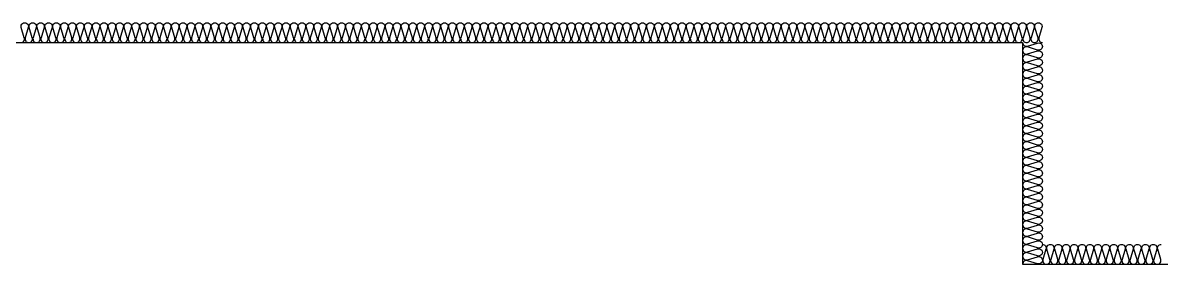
# Model space of a CAD drawing. Header units: millimetres. Extents: x 19868 to 801382, y -4805 to 85279.
# Drawn here: x 132988 to 138738, y 51179 to 52399 of the extents above; entities that cross this region are included whole.
import ezdxf

# ---------------------------------------------------------------- set-up
doc = ezdxf.new("R2010")
doc.units = ezdxf.units.MM
doc.header["$LTSCALE"] = 250
doc.layers.add('ISL', color=251, linetype='Continuous')

msp = doc.modelspace()

# ---------------------------------------------------------------- linework, layer by layer
at = {"layer": 'ISL'}
for points in [[(132978.2, 52298.9, 0.509267), (132995.9, 52323.2), (132980.6, 52374.7, -1.372593), (133015.9, 52374.7), (133000.6, 52323.2, 0.509267), (133018.2, 52298.9, 0.509267), (133035.9, 52323.2), (133020.6, 52374.7, -1.372593), (133055.9, 52374.7), (133040.6, 52323.2, 0.509267), (133058.2, 52298.9, 0.509267), (133075.9, 52323.2), (133060.6, 52374.7, -1.372593), (133095.9, 52374.7), (133080.6, 52323.2, 0.509267), (133098.2, 52298.9, 0.509267), (133115.9, 52323.2), (133100.6, 52374.7, -1.372593), (133135.9, 52374.7), (133120.6, 52323.2, 0.509267), (133138.2, 52298.9, 0.509267), (133155.9, 52323.2), (133140.6, 52374.7, -1.372593), (133175.9, 52374.7), (133160.6, 52323.2, 0.509267), (133178.2, 52298.9, 0.509267), (133195.9, 52323.2), (133180.6, 52374.7, -1.372593), (133215.9, 52374.7), (133200.6, 52323.2, 0.509267), (133218.2, 52298.9, 0.509267), (133235.9, 52323.2), (133220.6, 52374.7, -1.372593), (133255.9, 52374.7), (133240.6, 52323.2, 0.509267), (133258.2, 52298.9, 0.509267), (133275.9, 52323.2), (133260.6, 52374.7, -1.372593), (133295.9, 52374.7), (133280.6, 52323.2, 0.509267), (133298.2, 52298.9, 0.509267), (133315.9, 52323.2), (133300.6, 52374.7, -1.372593), (133335.9, 52374.7), (133320.6, 52323.2, 0.509267), (133338.2, 52298.9, 0.509267), (133355.9, 52323.2), (133340.6, 52374.7, -1.372593), (133375.9, 52374.7), (133360.6, 52323.2, 0.509267), (133378.2, 52298.9, 0.509267), (133395.9, 52323.2), (133380.6, 52374.7, -1.372593), (133415.9, 52374.7), (133400.6, 52323.2, 0.509267), (133418.2, 52298.9, 0.509267), (133435.9, 52323.2), (133420.6, 52374.7, -1.372593), (133455.9, 52374.7), (133440.6, 52323.2, 0.509267), (133458.2, 52298.9, 0.509267), (133475.9, 52323.2), (133460.6, 52374.7, -1.372593), (133495.9, 52374.7), (133480.6, 52323.2, 0.509267), (133498.2, 52298.9, 0.509267), (133515.9, 52323.2), (133500.6, 52374.7, -1.372593), (133535.9, 52374.7), (133520.6, 52323.2, 0.509267), (133538.2, 52298.9, 0.509267), (133555.9, 52323.2), (133540.6, 52374.7, -1.372593), (133575.9, 52374.7), (133560.6, 52323.2, 0.509267), (133578.2, 52298.9, 0.509267), (133595.9, 52323.2), (133580.6, 52374.7, -1.372593), (133615.9, 52374.7), (133600.6, 52323.2, 0.509267), (133618.2, 52298.9, 0.509267), (133635.9, 52323.2), (133620.6, 52374.7, -1.372593), (133655.9, 52374.7), (133640.6, 52323.2, 0.509267), (133658.2, 52298.9, 0.509267), (133675.9, 52323.2), (133660.6, 52374.7, -1.372593), (133695.9, 52374.7), (133680.6, 52323.2, 0.509267), (133698.2, 52298.9, 0.509267), (133715.9, 52323.2), (133700.6, 52374.7, -1.372593), (133735.9, 52374.7), (133720.6, 52323.2, 0.509267), (133738.2, 52298.9, 0.509267), (133755.9, 52323.2), (133740.6, 52374.7, -1.372593), (133775.9, 52374.7), (133760.6, 52323.2, 0.509267), (133778.2, 52298.9, 0.509267), (133795.9, 52323.2), (133780.6, 52374.7, -1.372593), (133815.9, 52374.7), (133800.6, 52323.2, 0.509267), (133818.2, 52298.9, 0.509267), (133835.9, 52323.2), (133820.6, 52374.7, -1.372593), (133855.9, 52374.7), (133840.6, 52323.2, 0.509267), (133858.2, 52298.9, 0.509267), (133875.9, 52323.2), (133860.6, 52374.7, -1.372593), (133895.9, 52374.7), (133880.6, 52323.2, 0.509267), (133898.2, 52298.9, 0.509267), (133915.9, 52323.2), (133900.6, 52374.7, -1.372593), (133935.9, 52374.7), (133920.6, 52323.2, 0.509267), (133938.2, 52298.9, 0.509267), (133955.9, 52323.2), (133940.6, 52374.7, -1.372593), (133975.9, 52374.7), (133960.6, 52323.2, 0.509267), (133978.2, 52298.9, 0.509267), (133995.9, 52323.2), (133980.6, 52374.7, -1.372593), (134015.9, 52374.7), (134000.6, 52323.2, 0.509267), (134018.2, 52298.9, 0.509267), (134035.9, 52323.2), (134020.6, 52374.7, -1.372593), (134055.9, 52374.7), (134040.6, 52323.2, 0.509267), (134058.2, 52298.9, 0.509267), (134075.9, 52323.2), (134060.6, 52374.7, -1.372593), (134095.9, 52374.7), (134080.6, 52323.2, 0.509267), (134098.2, 52298.9, 0.509267), (134115.9, 52323.2), (134100.6, 52374.7, -1.372593), (134135.9, 52374.7), (134120.6, 52323.2, 0.509267), (134138.2, 52298.9, 0.509267), (134155.9, 52323.2), (134140.6, 52374.7, -1.372593), (134175.9, 52374.7), (134160.6, 52323.2, 0.509267), (134178.2, 52298.9, 0.509267), (134195.9, 52323.2), (134180.6, 52374.7, -1.372593), (134215.9, 52374.7), (134200.6, 52323.2, 0.509267), (134218.2, 52298.9, 0.509267), (134235.9, 52323.2), (134220.6, 52374.7, -1.372593), (134255.9, 52374.7), (134240.6, 52323.2, 0.509267), (134258.2, 52298.9, 0.509267), (134275.9, 52323.2), (134260.6, 52374.7, -1.372593), (134295.9, 52374.7), (134280.6, 52323.2, 0.509267), (134298.2, 52298.9, 0.509267), (134315.9, 52323.2), (134300.6, 52374.7, -1.372593), (134335.9, 52374.7), (134320.6, 52323.2, 0.509267), (134338.2, 52298.9, 0.509267), (134355.9, 52323.2), (134340.6, 52374.7, -1.372593), (134375.9, 52374.7), (134360.6, 52323.2, 0.509267), (134378.2, 52298.9, 0.509267), (134395.9, 52323.2), (134380.6, 52374.7, -1.372593), (134415.9, 52374.7), (134400.6, 52323.2, 0.509267), (134418.2, 52298.9, 0.509267), (134435.9, 52323.2), (134420.6, 52374.7, -1.372593), (134455.9, 52374.7), (134440.6, 52323.2, 0.509267), (134458.2, 52298.9, 0.509267), (134475.9, 52323.2), (134460.6, 52374.7, -1.372593), (134495.9, 52374.7), (134480.6, 52323.2, 0.509267), (134498.2, 52298.9, 0.509267), (134515.9, 52323.2), (134500.6, 52374.7, -1.372593), (134535.9, 52374.7), (134520.6, 52323.2, 0.509267), (134538.2, 52298.9, 0.509267), (134555.9, 52323.2), (134540.6, 52374.7, -1.372593), (134575.9, 52374.7), (134560.6, 52323.2, 0.509267), (134578.2, 52298.9, 0.509267), (134595.9, 52323.2), (134580.6, 52374.7, -1.372593), (134615.9, 52374.7), (134600.6, 52323.2, 0.509267), (134618.2, 52298.9, 0.509267), (134635.9, 52323.2), (134620.6, 52374.7, -1.372593), (134655.9, 52374.7), (134640.6, 52323.2, 0.509267), (134658.2, 52298.9, 0.509267), (134675.9, 52323.2), (134660.6, 52374.7, -1.372593), (134695.9, 52374.7), (134680.6, 52323.2, 0.509267), (134698.2, 52298.9, 0.509267), (134715.9, 52323.2), (134700.6, 52374.7, -1.372593), (134735.9, 52374.7), (134720.6, 52323.2, 0.509267), (134738.2, 52298.9, 0.509267), (134755.9, 52323.2), (134740.6, 52374.7, -1.372593), (134775.9, 52374.7), (134760.6, 52323.2, 0.509267), (134778.2, 52298.9, 0.509267), (134795.9, 52323.2), (134780.6, 52374.7, -1.372593), (134815.9, 52374.7), (134800.6, 52323.2, 0.509267), (134818.2, 52298.9, 0.509267), (134835.9, 52323.2), (134820.6, 52374.7, -1.372593), (134855.9, 52374.7), (134840.6, 52323.2, 0.509267), (134858.2, 52298.9, 0.509267), (134875.9, 52323.2), (134860.6, 52374.7, -1.372593), (134895.9, 52374.7), (134880.6, 52323.2, 0.509267), (134898.2, 52298.9, 0.509267), (134915.9, 52323.2), (134900.6, 52374.7, -1.372593), (134935.9, 52374.7), (134920.6, 52323.2, 0.509267), (134938.2, 52298.9, 0.509267), (134955.9, 52323.2), (134940.6, 52374.7, -1.372593), (134975.9, 52374.7), (134960.6, 52323.2, 0.509267), (134978.2, 52298.9, 0.509267), (134995.9, 52323.2), (134980.6, 52374.7, -1.372593), (135015.9, 52374.7), (135000.6, 52323.2, 0.509267), (135018.2, 52298.9, 0.509267), (135035.9, 52323.2), (135020.6, 52374.7, -1.372593), (135055.9, 52374.7), (135040.6, 52323.2, 0.509267), (135058.2, 52298.9, 0.509267), (135075.9, 52323.2), (135060.6, 52374.7, -1.372593), (135095.9, 52374.7), (135080.6, 52323.2, 0.509267), (135098.2, 52298.9, 0.509267), (135115.9, 52323.2), (135100.6, 52374.7, -1.372593), (135135.9, 52374.7), (135120.6, 52323.2, 0.509267), (135138.2, 52298.9, 0.509267), (135155.9, 52323.2), (135140.6, 52374.7, -1.372593), (135175.9, 52374.7), (135160.6, 52323.2, 0.509267), (135178.2, 52298.9, 0.509267), (135195.9, 52323.2), (135180.6, 52374.7, -1.372593), (135215.9, 52374.7), (135200.6, 52323.2, 0.509267), (135218.2, 52298.9, 0.509267), (135235.9, 52323.2), (135220.6, 52374.7, -1.372593), (135255.9, 52374.7), (135240.6, 52323.2, 0.509267), (135258.2, 52298.9, 0.509267), (135275.9, 52323.2), (135260.6, 52374.7, -1.372593), (135295.9, 52374.7), (135280.6, 52323.2, 0.509267), (135298.2, 52298.9, 0.509267), (135315.9, 52323.2), (135300.6, 52374.7, -1.372593), (135335.9, 52374.7), (135320.6, 52323.2, 0.509267), (135338.2, 52298.9, 0.509267), (135355.9, 52323.2), (135340.6, 52374.7, -1.372593), (135375.9, 52374.7), (135360.6, 52323.2, 0.509267), (135378.2, 52298.9, 0.509267), (135395.9, 52323.2), (135380.6, 52374.7, -1.372593), (135415.9, 52374.7), (135400.6, 52323.2, 0.509267), (135418.2, 52298.9, 0.509267), (135435.9, 52323.2), (135420.6, 52374.7, -1.372593), (135455.9, 52374.7), (135440.6, 52323.2, 0.509267), (135458.2, 52298.9, 0.509267), (135475.9, 52323.2), (135460.6, 52374.7, -1.372593), (135495.9, 52374.7), (135480.6, 52323.2, 0.509267), (135498.2, 52298.9, 0.509267), (135515.9, 52323.2), (135500.6, 52374.7, -1.372593), (135535.9, 52374.7), (135520.6, 52323.2, 0.509267), (135538.2, 52298.9, 0.509267), (135555.9, 52323.2), (135540.6, 52374.7, -1.372593), (135575.9, 52374.7), (135560.6, 52323.2, 0.509267), (135578.2, 52298.9, 0.509267), (135595.9, 52323.2), (135580.6, 52374.7, -1.372593), (135615.9, 52374.7), (135600.6, 52323.2, 0.509267), (135618.2, 52298.9, 0.509267), (135635.9, 52323.2), (135620.6, 52374.7, -1.372593), (135655.9, 52374.7), (135640.6, 52323.2, 0.509267), (135658.2, 52298.9, 0.509267), (135675.9, 52323.2), (135660.6, 52374.7, -1.372593), (135695.9, 52374.7), (135680.6, 52323.2, 0.509267), (135698.2, 52298.9, 0.509267), (135715.9, 52323.2), (135700.6, 52374.7, -1.372593), (135735.9, 52374.7), (135720.6, 52323.2, 0.509267), (135738.2, 52298.9, 0.509267), (135755.9, 52323.2), (135740.6, 52374.7, -1.372593), (135775.9, 52374.7), (135760.6, 52323.2, 0.509267), (135778.2, 52298.9, 0.509267), (135795.9, 52323.2), (135780.6, 52374.7, -1.372593), (135815.9, 52374.7), (135800.6, 52323.2, 0.509267), (135818.2, 52298.9, 0.509267), (135835.9, 52323.2), (135820.6, 52374.7, -1.372593), (135855.9, 52374.7), (135840.6, 52323.2, 0.509267), (135858.2, 52298.9, 0.509267), (135875.9, 52323.2), (135860.6, 52374.7, -1.372593), (135895.9, 52374.7), (135880.6, 52323.2, 0.509267), (135898.2, 52298.9, 0.509267), (135915.9, 52323.2), (135900.6, 52374.7, -1.372593), (135935.9, 52374.7), (135920.6, 52323.2, 0.509267), (135938.2, 52298.9, 0.509267), (135955.9, 52323.2), (135940.6, 52374.7, -1.372593), (135975.9, 52374.7), (135960.6, 52323.2, 0.509267), (135978.2, 52298.9, 0.509267), (135995.9, 52323.2), (135980.6, 52374.7, -1.372593), (136015.9, 52374.7), (136000.6, 52323.2, 0.509267), (136018.2, 52298.9, 0.509267), (136035.9, 52323.2), (136020.6, 52374.7, -1.372593), (136055.9, 52374.7), (136040.6, 52323.2, 0.509267), (136058.2, 52298.9, 0.509267), (136075.9, 52323.2), (136060.6, 52374.7, -1.372593), (136095.9, 52374.7), (136080.6, 52323.2, 0.509267), (136098.2, 52298.9, 0.509267), (136115.9, 52323.2), (136100.6, 52374.7, -1.372593), (136135.9, 52374.7), (136120.6, 52323.2, 0.509267), (136138.2, 52298.9, 0.509267), (136155.9, 52323.2), (136140.6, 52374.7, -1.372593), (136175.9, 52374.7), (136160.6, 52323.2, 0.509267), (136178.2, 52298.9, 0.509267), (136195.9, 52323.2), (136180.6, 52374.7, -1.372593), (136215.9, 52374.7), (136200.6, 52323.2, 0.509267), (136218.2, 52298.9, 0.509267), (136235.9, 52323.2), (136220.6, 52374.7, -1.372593), (136255.9, 52374.7), (136240.6, 52323.2, 0.509267), (136258.2, 52298.9, 0.509267), (136275.9, 52323.2), (136260.6, 52374.7, -1.372593), (136295.9, 52374.7), (136280.6, 52323.2, 0.509267), (136298.2, 52298.9, 0.509267), (136315.9, 52323.2), (136300.6, 52374.7, -1.372593), (136335.9, 52374.7), (136320.6, 52323.2, 0.509267), (136338.2, 52298.9, 0.509267), (136355.9, 52323.2), (136340.6, 52374.7, -1.372593), (136375.9, 52374.7), (136360.6, 52323.2, 0.509267), (136378.2, 52298.9, 0.509267), (136395.9, 52323.2), (136380.6, 52374.7, -1.372593), (136415.9, 52374.7), (136400.6, 52323.2, 0.509267), (136418.2, 52298.9, 0.509267), (136435.9, 52323.2), (136420.6, 52374.7, -1.372593), (136455.9, 52374.7), (136440.6, 52323.2, 0.509267), (136458.2, 52298.9, 0.509267), (136475.9, 52323.2), (136460.6, 52374.7, -1.372593), (136495.9, 52374.7), (136480.6, 52323.2, 0.509267), (136498.2, 52298.9, 0.509267), (136515.9, 52323.2), (136500.6, 52374.7, -1.372593), (136535.9, 52374.7), (136520.6, 52323.2, 0.509267), (136538.2, 52298.9, 0.509267), (136555.9, 52323.2), (136540.6, 52374.7, -1.372593), (136575.9, 52374.7), (136560.6, 52323.2, 0.509267), (136578.2, 52298.9, 0.509267), (136595.9, 52323.2), (136580.6, 52374.7, -1.372593), (136615.9, 52374.7), (136600.6, 52323.2, 0.509267), (136618.2, 52298.9, 0.509267), (136635.9, 52323.2), (136620.6, 52374.7, -1.372593), (136655.9, 52374.7), (136640.6, 52323.2, 0.509267), (136658.2, 52298.9, 0.509267), (136675.9, 52323.2), (136660.6, 52374.7, -1.372593), (136695.9, 52374.7), (136680.6, 52323.2, 0.509267), (136698.2, 52298.9, 0.509267), (136715.9, 52323.2), (136700.6, 52374.7, -1.372593), (136735.9, 52374.7), (136720.6, 52323.2, 0.509267), (136738.2, 52298.9, 0.509267), (136755.9, 52323.2), (136740.6, 52374.7, -1.372593), (136775.9, 52374.7), (136760.6, 52323.2, 0.509267), (136778.2, 52298.9, 0.509267), (136795.9, 52323.2), (136780.6, 52374.7, -1.372593), (136815.9, 52374.7), (136800.6, 52323.2, 0.509267), (136818.2, 52298.9, 0.509267), (136835.9, 52323.2), (136820.6, 52374.7, -1.372593), (136855.9, 52374.7), (136840.6, 52323.2, 0.509267), (136858.2, 52298.9, 0.509267), (136875.9, 52323.2), (136860.6, 52374.7, -1.372593), (136895.9, 52374.7), (136880.6, 52323.2, 0.509267), (136898.2, 52298.9, 0.509267), (136915.9, 52323.2), (136900.6, 52374.7, -1.372593), (136935.9, 52374.7), (136920.6, 52323.2, 0.509267), (136938.2, 52298.9, 0.509267), (136955.9, 52323.2), (136940.6, 52374.7, -1.372593), (136975.9, 52374.7), (136960.6, 52323.2, 0.509267), (136978.2, 52298.9, 0.509267), (136995.9, 52323.2), (136980.6, 52374.7, -1.372593), (137015.9, 52374.7), (137000.6, 52323.2, 0.509267), (137018.2, 52298.9, 0.509267), (137035.9, 52323.2), (137020.6, 52374.7, -1.372593), (137055.9, 52374.7), (137040.6, 52323.2, 0.509267), (137058.2, 52298.9, 0.509267), (137075.9, 52323.2), (137060.6, 52374.7, -1.372593), (137095.9, 52374.7), (137080.6, 52323.2, 0.509267), (137098.2, 52298.9, 0.509267), (137115.9, 52323.2), (137100.6, 52374.7, -1.372593), (137135.9, 52374.7), (137120.6, 52323.2, 0.509267), (137138.2, 52298.9, 0.509267), (137155.9, 52323.2), (137140.6, 52374.7, -1.372593), (137175.9, 52374.7), (137160.6, 52323.2, 0.509267), (137178.2, 52298.9, 0.509267), (137195.9, 52323.2), (137180.6, 52374.7, -1.372593), (137215.9, 52374.7), (137200.6, 52323.2, 0.509267), (137218.2, 52298.9, 0.509267), (137235.9, 52323.2), (137220.6, 52374.7, -1.372593), (137255.9, 52374.7), (137240.6, 52323.2, 0.509267), (137258.2, 52298.9, 0.509267), (137275.9, 52323.2), (137260.6, 52374.7, -1.372593), (137295.9, 52374.7), (137280.6, 52323.2, 0.509267), (137298.2, 52298.9, 0.509267), (137315.9, 52323.2), (137300.6, 52374.7, -1.372593), (137335.9, 52374.7), (137320.6, 52323.2, 0.509267), (137338.2, 52298.9, 0.509267), (137355.9, 52323.2), (137340.6, 52374.7, -1.372593), (137375.9, 52374.7), (137360.6, 52323.2, 0.509267), (137378.2, 52298.9, 0.509267), (137395.9, 52323.2), (137380.6, 52374.7, -1.372593), (137415.9, 52374.7), (137400.6, 52323.2, 0.509267), (137418.2, 52298.9, 0.509267), (137435.9, 52323.2), (137420.6, 52374.7, -1.372593), (137455.9, 52374.7), (137440.6, 52323.2, 0.509267), (137458.2, 52298.9, 0.509267), (137475.9, 52323.2), (137460.6, 52374.7, -1.372593), (137495.9, 52374.7), (137480.6, 52323.2, 0.509267), (137498.2, 52298.9, 0.509267), (137515.9, 52323.2), (137500.6, 52374.7, -1.372593), (137535.9, 52374.7), (137520.6, 52323.2, 0.509267), (137538.2, 52298.9, 0.509267), (137555.9, 52323.2), (137540.6, 52374.7, -1.372593), (137575.9, 52374.7), (137560.6, 52323.2, 0.509267), (137578.2, 52298.9, 0.509267), (137595.9, 52323.2), (137580.6, 52374.7, -1.372593), (137615.9, 52374.7), (137600.6, 52323.2, 0.509267), (137618.2, 52298.9, 0.509267), (137635.9, 52323.2), (137620.6, 52374.7, -1.372593), (137655.9, 52374.7), (137640.6, 52323.2, 0.509267), (137658.2, 52298.9, 0.509267), (137675.9, 52323.2), (137660.6, 52374.7, -1.372593), (137695.9, 52374.7), (137680.6, 52323.2, 0.509267), (137698.2, 52298.9, 0.509267), (137715.9, 52323.2), (137700.6, 52374.7, -1.372593), (137735.9, 52374.7), (137720.6, 52323.2, 0.509267), (137738.2, 52298.9, 0.509267), (137755.9, 52323.2), (137740.6, 52374.7, -1.372593), (137775.9, 52374.7), (137760.6, 52323.2, 0.509267), (137778.2, 52298.9, 0.509267), (137795.9, 52323.2), (137780.6, 52374.7, -1.372593), (137815.9, 52374.7), (137800.6, 52323.2, 0.509267), (137818.2, 52298.9, 0.509267), (137835.9, 52323.2), (137820.6, 52374.7, -1.372593), (137855.9, 52374.7), (137840.6, 52323.2, 0.509267), (137858.2, 52298.9, 0.509267), (137875.9, 52323.2), (137860.6, 52374.7, -1.372593), (137895.9, 52374.7), (137880.6, 52323.2, 0.509267), (137898.2, 52298.9, 0.509267), (137915.9, 52323.2), (137900.6, 52374.7, -1.372593), (137935.9, 52374.7), (137920.6, 52323.2, 0.509267), (137938.2, 52298.9, 0.509267), (137955.9, 52323.2), (137940.6, 52374.7, -1.372593), (137975.9, 52374.7), (137960.6, 52323.2, 0.509267), (137978.2, 52298.9, 0.509267), (137995.9, 52323.2), (137980.6, 52374.7, -1.372593), (138015.9, 52374.7), (138000.6, 52323.2, 0.509267), (138018.2, 52298.9, 0.509267), (138035.9, 52323.2), (138020.6, 52374.7, -1.372593), (138055.9, 52374.7), (138040.6, 52323.2, 0.509267), (138058.2, 52298.9, 0.509267), (138075.9, 52323.2), (138060.6, 52374.7, -1.372593), (138095.9, 52374.7), (138080.6, 52323.2, 0.509267), (138098.2, 52298.9, 0.509267), (138115.9, 52323.2), (138100.6, 52374.7, -1.372593), (138135.9, 52374.7), (138120.6, 52323.2, 0.508927), (138138.2, 52298.9)], [(138038.2, 52298.9, 0.509267), (138062.4, 52281.3), (138114, 52296.6, -1.372593), (138114, 52261.3), (138062.4, 52276.6, 0.509267), (138038.2, 52258.9, 0.509267), (138062.4, 52241.3), (138114, 52256.6, -1.372593), (138114, 52221.3), (138062.4, 52236.6, 0.509267), (138038.2, 52218.9, 0.509267), (138062.4, 52201.3), (138114, 52216.6, -1.372593), (138114, 52181.3), (138062.4, 52196.6, 0.509267), (138038.2, 52178.9, 0.509267), (138062.4, 52161.3), (138114, 52176.6, -1.372593), (138114, 52141.3), (138062.4, 52156.6, 0.509267), (138038.2, 52138.9, 0.509267), (138062.4, 52121.3), (138114, 52136.6, -1.372593), (138114, 52101.3), (138062.4, 52116.6, 0.509267), (138038.2, 52098.9, 0.509267), (138062.4, 52081.3), (138114, 52096.6, -1.372593), (138114, 52061.3), (138062.4, 52076.6, 0.509267), (138038.2, 52058.9, 0.509267), (138062.4, 52041.3), (138114, 52056.6, -1.372593), (138114, 52021.3), (138062.4, 52036.6, 0.509267), (138038.2, 52018.9, 0.509267), (138062.4, 52001.3), (138114, 52016.6, -1.372593), (138114, 51981.3), (138062.4, 51996.6, 0.509267), (138038.2, 51978.9, 0.509267), (138062.4, 51961.3), (138114, 51976.6, -1.372593), (138114, 51941.3), (138062.4, 51956.6, 0.509267), (138038.2, 51938.9, 0.509267), (138062.4, 51921.3), (138114, 51936.6, -1.372593), (138114, 51901.3), (138062.4, 51916.6, 0.509267), (138038.2, 51898.9, 0.509267), (138062.4, 51881.3), (138114, 51896.6, -1.372593), (138114, 51861.3), (138062.4, 51876.6, 0.509267), (138038.2, 51858.9, 0.509267), (138062.4, 51841.3), (138114, 51856.6, -1.372593), (138114, 51821.3), (138062.4, 51836.6, 0.509267), (138038.2, 51818.9, 0.509267), (138062.4, 51801.3), (138114, 51816.6, -1.372593), (138114, 51781.3), (138062.4, 51796.6, 0.509267), (138038.2, 51778.9, 0.509267), (138062.4, 51761.3), (138114, 51776.6, -1.372593), (138114, 51741.3), (138062.4, 51756.6, 0.509267), (138038.2, 51738.9, 0.509267), (138062.4, 51721.3), (138114, 51736.6, -1.372593), (138114, 51701.3), (138062.4, 51716.6, 0.509267), (138038.2, 51698.9, 0.509267), (138062.4, 51681.3), (138114, 51696.6, -1.372593), (138114, 51661.3), (138062.4, 51676.6, 0.509267), (138038.2, 51658.9, 0.509267), (138062.4, 51641.3), (138114, 51656.6, -1.372593), (138114, 51621.3), (138062.4, 51636.6, 0.509267), (138038.2, 51618.9, 0.509267), (138062.4, 51601.3), (138114, 51616.6, -1.372593), (138114, 51581.3), (138062.4, 51596.6, 0.509267), (138038.2, 51578.9, 0.509267), (138062.4, 51561.3), (138114, 51576.6, -1.372593), (138114, 51541.3), (138062.4, 51556.6, 0.509267), (138038.2, 51538.9, 0.509267), (138062.4, 51521.3), (138114, 51536.6, -1.372593), (138114, 51501.3), (138062.4, 51516.6, 0.509267), (138038.2, 51498.9, 0.509267), (138062.4, 51481.3), (138114, 51496.6, -1.372593), (138114, 51461.3), (138062.4, 51476.6, 0.509267), (138038.2, 51458.9, 0.509267), (138062.4, 51441.3), (138114, 51456.6, -1.372593), (138114, 51421.3), (138062.4, 51436.6, 0.509267), (138038.2, 51418.9, 0.509267), (138062.4, 51401.3), (138114, 51416.6, -1.372593), (138114, 51381.3), (138062.4, 51396.6, 0.509267), (138038.2, 51378.9, 0.509267), (138062.4, 51361.3), (138114, 51376.6, -1.372593), (138114, 51341.3), (138062.4, 51356.6, 0.509267), (138038.2, 51338.9, 0.509267), (138062.4, 51321.3), (138114, 51336.6, -1.372593), (138114, 51301.3), (138062.4, 51316.6, 0.509267), (138038.2, 51298.9, 0.509267), (138062.4, 51281.3), (138114, 51296.6, -1.372593), (138114, 51261.3), (138062.4, 51276.6, 0.509267), (138038.2, 51258.9, 0.509267), (138062.4, 51241.3), (138114, 51256.6, -1.372593), (138114, 51221.3), (138062.4, 51236.6, 0.509267), (138038.2, 51218.9, 0.509267), (138062.4, 51201.3), (138114, 51216.6, -1.372593), (138114, 51181.3), (138062.4, 51196.6, 0.509267), (138038.2, 51178.9)], [(138138.2, 51278.9, -0.509267), (138155.9, 51254.7), (138140.6, 51203.2, 1.372593), (138175.9, 51203.2), (138160.6, 51254.7, -0.509267), (138178.2, 51278.9, -0.509267), (138195.9, 51254.7), (138180.6, 51203.2, 1.372593), (138215.9, 51203.2), (138200.6, 51254.7, -0.509267), (138218.2, 51278.9, -0.509267), (138235.9, 51254.7), (138220.6, 51203.2, 1.372593), (138255.9, 51203.2), (138240.6, 51254.7, -0.509267), (138258.2, 51278.9, -0.509267), (138275.9, 51254.7), (138260.6, 51203.2, 1.372593), (138295.9, 51203.2), (138280.6, 51254.7, -0.509267), (138298.2, 51278.9, -0.509267), (138315.9, 51254.7), (138300.6, 51203.2, 1.372593), (138335.9, 51203.2), (138320.6, 51254.7, -0.509267), (138338.2, 51278.9, -0.509267), (138355.9, 51254.7), (138340.6, 51203.2, 1.372593), (138375.9, 51203.2), (138360.6, 51254.7, -0.509267), (138378.2, 51278.9, -0.509267), (138395.9, 51254.7), (138380.6, 51203.2, 1.372593), (138415.9, 51203.2), (138400.6, 51254.7, -0.509267), (138418.2, 51278.9, -0.509267), (138435.9, 51254.7), (138420.6, 51203.2, 1.372593), (138455.9, 51203.2), (138440.6, 51254.7, -0.509267), (138458.2, 51278.9, -0.509267), (138475.9, 51254.7), (138460.6, 51203.2, 1.372593), (138495.9, 51203.2), (138480.6, 51254.7, -0.509267), (138498.2, 51278.9, -0.509267), (138515.9, 51254.7), (138500.6, 51203.2, 1.372593), (138535.9, 51203.2), (138520.6, 51254.7, -0.509267), (138538.2, 51278.9, -0.509267), (138555.9, 51254.7), (138540.6, 51203.2, 1.372593), (138575.9, 51203.2), (138560.6, 51254.7, -0.509267), (138578.2, 51278.9, -0.509267), (138595.9, 51254.7), (138580.6, 51203.2, 1.372593), (138615.9, 51203.2), (138600.6, 51254.7, -0.509267), (138618.2, 51278.9, -0.509267), (138635.9, 51254.7), (138620.6, 51203.2, 1.372593), (138655.9, 51203.2), (138640.6, 51254.7, -0.509267), (138658.2, 51278.9, -0.509267), (138675.9, 51254.7), (138660.6, 51203.2, 1.372593), (138695.9, 51203.2), (138680.6, 51254.7, -0.509267), (138698.2, 51278.9, -0.509267), (138715.9, 51254.7), (138700.6, 51203.2, 1.372593), (138735.9, 51203.2), (138720.6, 51254.7, -0.509267), (138738.2, 51278.9, -0.509267)]]:
    msp.add_lwpolyline(points, format="xyb", dxfattribs=at)
msp.add_lwpolyline([(117938.2, 51378.9), (118338.2, 51378.9), (118338.2, 52278.9), (122138.2, 52278.9), (122138.2, 51378.9), (123138.2, 51378.9), (123138.2, 52298.9), (127138.2, 52298.9), (127138.2, 51378.9), (128138.2, 51378.9), (128138.2, 52298.9), (138038.2, 52298.9), (138038.2, 51178.9), (139238.2, 51178.9), (139238.2, 52298.9), (149138.2, 52298.9), (149138.2, 51378.9), (150138.2, 51378.9), (150138.2, 52298.9), (154138.2, 52298.9), (154138.2, 51178.9), (154638.2, 51178.9)], dxfattribs=at)

doc.saveas('drawing.dxf')
